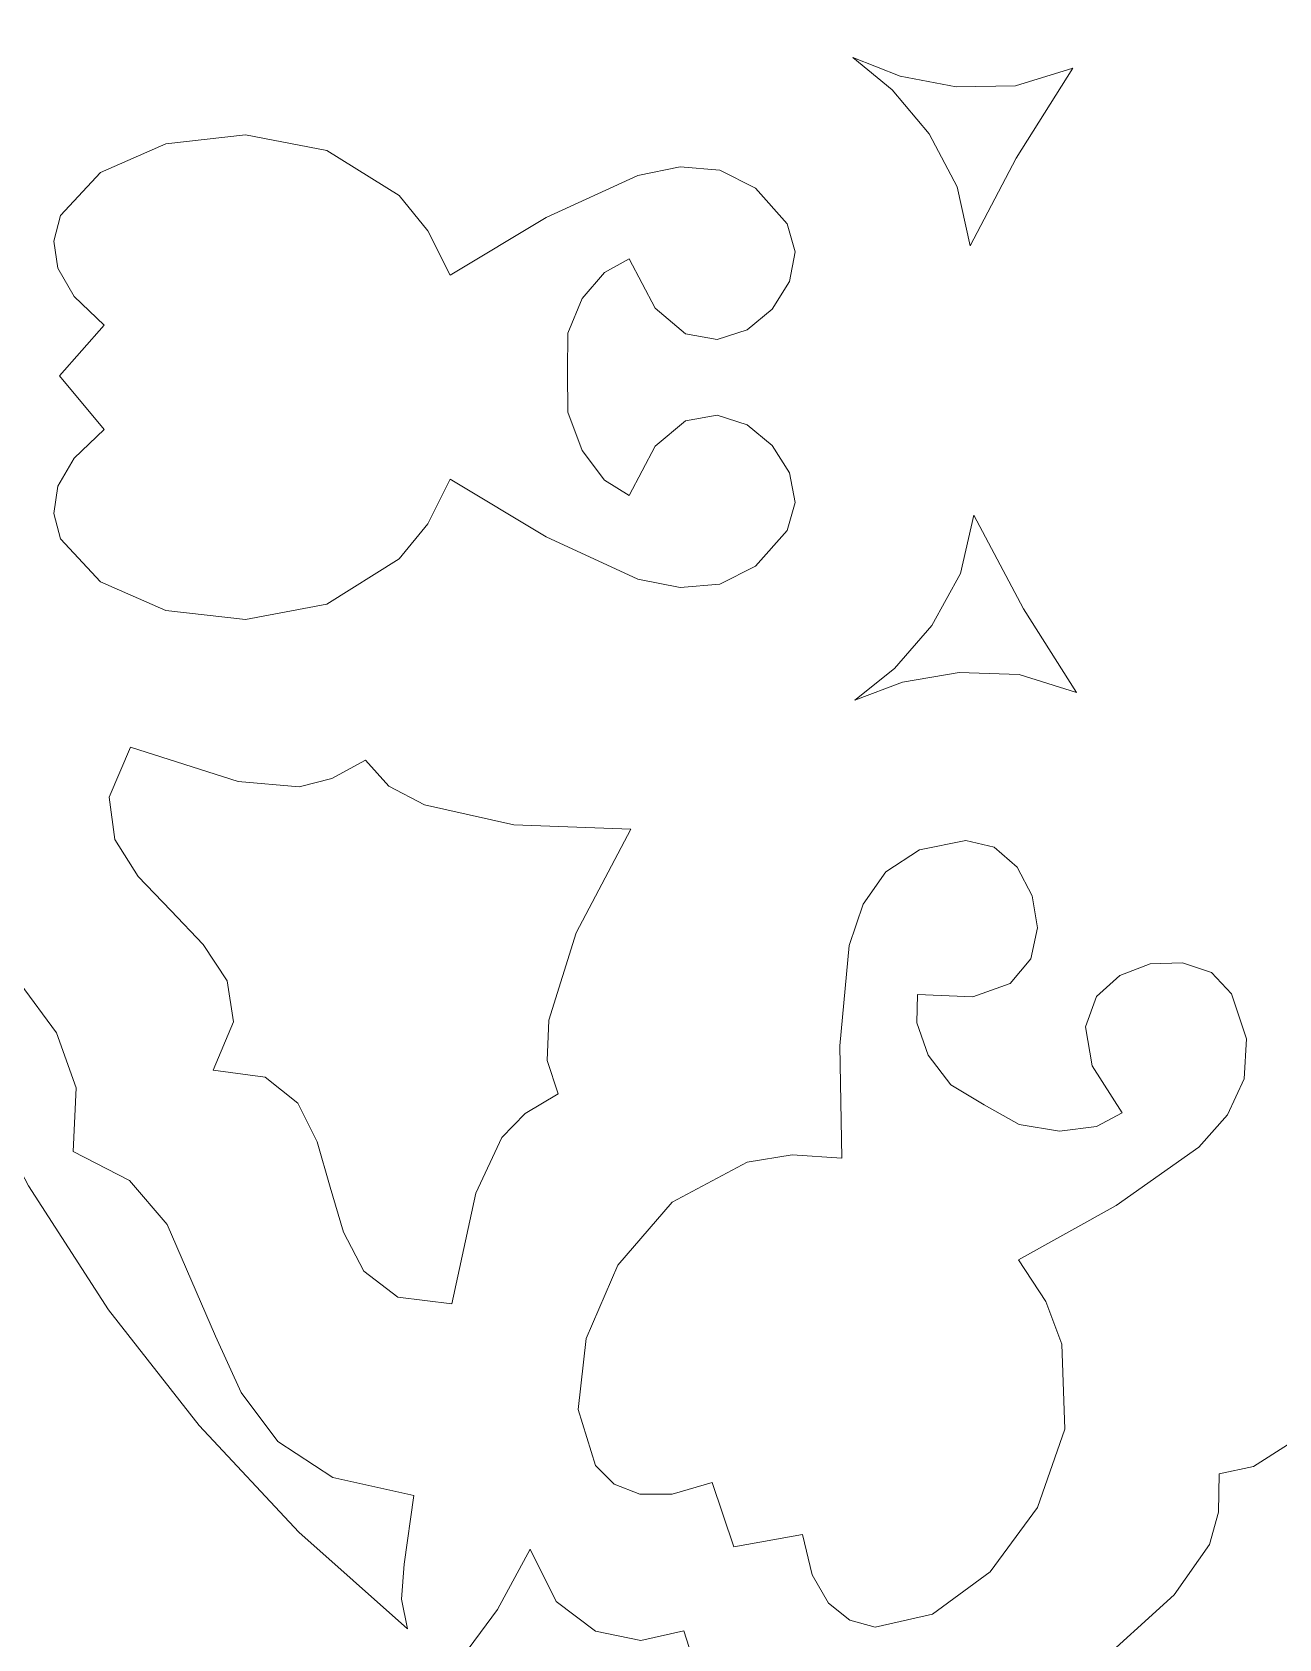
# Model space of a CAD drawing. Header units: millimetres. Extents: x -177 to 176, y -151 to 151.
# Drawn here: x 53.73 to 72.67, y -137.71 to -113.3 of the extents above; entities that cross this region are included whole.
import ezdxf

# ---------------------------------------------------------------- set-up
doc = ezdxf.new("R2010")
doc.units = ezdxf.units.MM
doc.header["$MEASUREMENT"] = 0
doc.layers.add('layer 1', color=7, linetype='Continuous')

msp = doc.modelspace()

# ---------------------------------------------------------------- linework, layer by layer
at = {"layer": 'layer 1', "color": 1, "lineweight": 9}
for points, knots in [([(43.0692, -118.5404), (43.0692, -118.5404), (43.2324, -115.3095), (43.2324, -115.3095), (43.2324, -115.3095), (43.2324, -115.3095), (43.7111, -112.172), (43.7111, -112.172), (43.7111, -112.172), (43.7111, -112.172), (44.4898, -109.1435), (44.4898, -109.1435), (44.4898, -109.1435), (44.4898, -109.1435), (45.5523, -106.2404), (45.5523, -106.2404), (45.5523, -106.2404), (45.5523, -106.2404), (46.883, -103.4783), (46.883, -103.4783), (46.883, -103.4783), (46.883, -103.4783), (48.4657, -100.8729), (48.4657, -100.8729), (48.4657, -100.8729), (48.4657, -100.8729), (50.2847, -98.4402), (50.2847, -98.4402), (50.2847, -98.4402), (50.2847, -98.4402), (52.3242, -96.1964), (52.3242, -96.1964), (52.3242, -96.1964), (52.3242, -96.1964), (54.5682, -94.157), (54.5682, -94.157), (54.5682, -94.157), (54.5682, -94.157), (57.0008, -92.3379), (57.0008, -92.3379), (57.0008, -92.3379), (57.0008, -92.3379), (59.6061, -90.7552), (59.6061, -90.7552), (59.6061, -90.7552), (59.6061, -90.7552), (62.3684, -89.4246), (62.3684, -89.4246), (62.3684, -89.4246), (62.3684, -89.4246), (65.2716, -88.3621), (65.2716, -88.3621), (65.2716, -88.3621), (65.2716, -88.3621), (68.2998, -87.5834), (68.2998, -87.5834), (68.2998, -87.5834), (68.2998, -87.5834), (71.4372, -87.1046), (71.4372, -87.1046), (71.4372, -87.1046), (71.4372, -87.1046), (74.6681, -86.9414), (74.6681, -86.9414), (74.6681, -86.9414), (74.6681, -86.9414), (77.8989, -87.1046), (77.8989, -87.1046), (77.8989, -87.1046), (77.8989, -87.1046), (81.0365, -87.5834), (81.0365, -87.5834), (81.0365, -87.5834), (81.0365, -87.5834), (84.0648, -88.3621), (84.0648, -88.3621), (84.0648, -88.3621), (84.0648, -88.3621), (86.9681, -89.4246), (86.9681, -89.4246), (86.9681, -89.4246), (86.9681, -89.4246), (89.7302, -90.7552), (89.7302, -90.7552), (89.7302, -90.7552), (89.7302, -90.7552), (92.3355, -92.3379), (92.3355, -92.3379), (92.3355, -92.3379), (92.3355, -92.3379), (94.7681, -94.157), (94.7681, -94.157), (94.7681, -94.157), (94.7681, -94.157), (97.0121, -96.1964), (97.0121, -96.1964), (97.0121, -96.1964), (97.0121, -96.1964), (99.0515, -98.4402), (99.0515, -98.4402), (99.0515, -98.4402), (99.0515, -98.4402), (100.8705, -100.8729), (100.8705, -100.8729), (100.8705, -100.8729), (100.8705, -100.8729), (102.4534, -103.4783), (102.4534, -103.4783), (102.4534, -103.4783), (102.4534, -103.4783), (103.7838, -106.2404), (103.7838, -106.2404), (103.7838, -106.2404), (103.7838, -106.2404), (104.8464, -109.1435), (104.8464, -109.1435), (104.8464, -109.1435), (104.8464, -109.1435), (105.6253, -112.172), (105.6253, -112.172), (105.6253, -112.172), (105.6253, -112.172), (106.1039, -115.3095), (106.1039, -115.3095), (106.1039, -115.3095), (106.1039, -115.3095), (106.2671, -118.5404), (106.2671, -118.5404), (106.2671, -118.5404), (106.2671, -118.5404), (106.1039, -121.7711), (106.1039, -121.7711), (106.1039, -121.7711), (106.1039, -121.7711), (105.6253, -124.9087), (105.6253, -124.9087), (105.6253, -124.9087), (105.6253, -124.9087), (104.8464, -127.937), (104.8464, -127.937), (104.8464, -127.937), (104.8464, -127.937), (103.7838, -130.8402), (103.7838, -130.8402), (103.7838, -130.8402), (103.7838, -130.8402), (102.4534, -133.6023), (102.4534, -133.6023), (102.4534, -133.6023), (102.4534, -133.6023), (100.8705, -136.2077), (100.8705, -136.2077), (100.8705, -136.2077), (100.8705, -136.2077), (99.0515, -138.6404), (99.0515, -138.6404), (99.0515, -138.6404), (99.0515, -138.6404), (97.0121, -140.8843), (97.0121, -140.8843), (97.0121, -140.8843), (97.0121, -140.8843), (94.7681, -142.9237), (94.7681, -142.9237), (94.7681, -142.9237), (94.7681, -142.9237), (92.3355, -144.7426), (92.3355, -144.7426), (92.3355, -144.7426), (92.3355, -144.7426), (89.7302, -146.3254), (89.7302, -146.3254), (89.7302, -146.3254), (89.7302, -146.3254), (86.9681, -147.6561), (86.9681, -147.6561), (86.9681, -147.6561), (86.9681, -147.6561), (84.0648, -148.7187), (84.0648, -148.7187), (84.0648, -148.7187), (84.0648, -148.7187), (81.0365, -149.4974), (81.0365, -149.4974), (81.0365, -149.4974), (81.0365, -149.4974), (77.8989, -149.9762), (77.8989, -149.9762), (77.8989, -149.9762), (77.8989, -149.9762), (74.6681, -150.1395), (74.6681, -150.1395), (74.6681, -150.1395), (74.6681, -150.1395), (71.4372, -149.9762), (71.4372, -149.9762), (71.4372, -149.9762), (71.4372, -149.9762), (68.2998, -149.4974), (68.2998, -149.4974), (68.2998, -149.4974), (68.2998, -149.4974), (65.2716, -148.7187), (65.2716, -148.7187), (65.2716, -148.7187), (65.2716, -148.7187), (62.3684, -147.6561), (62.3684, -147.6561), (62.3684, -147.6561), (62.3684, -147.6561), (59.6061, -146.3254), (59.6061, -146.3254), (59.6061, -146.3254), (59.6061, -146.3254), (57.0008, -144.7426), (57.0008, -144.7426), (57.0008, -144.7426), (57.0008, -144.7426), (54.5682, -142.9237), (54.5682, -142.9237), (54.5682, -142.9237), (54.5682, -142.9237), (52.3242, -140.8843), (52.3242, -140.8843), (52.3242, -140.8843), (52.3242, -140.8843), (50.2847, -138.6404), (50.2847, -138.6404), (50.2847, -138.6404), (50.2847, -138.6404), (48.4657, -136.2077), (48.4657, -136.2077), (48.4657, -136.2077), (48.4657, -136.2077), (46.883, -133.6023), (46.883, -133.6023), (46.883, -133.6023), (46.883, -133.6023), (45.5523, -130.8402), (45.5523, -130.8402), (45.5523, -130.8402), (45.5523, -130.8402), (44.4898, -127.937), (44.4898, -127.937), (44.4898, -127.937), (44.4898, -127.937), (43.7111, -124.9087), (43.7111, -124.9087), (43.7111, -124.9087), (43.7111, -124.9087), (43.2324, -121.7711), (43.2324, -121.7711), (43.2324, -121.7711), (43.2324, -121.7711), (43.0692, -118.5404), (43.0692, -118.5404), (43.0692, -118.5404), (43.0692, -118.5404), (43.0692, -118.5404), (43.0692, -118.5404)], [0, 0, 0, 0, 0.0151515, 0.0151515, 0.0151515, 0.0151515, 0.030303, 0.030303, 0.030303, 0.030303, 0.0454545, 0.0454545, 0.0454545, 0.0454545, 0.0606061, 0.0606061, 0.0606061, 0.0606061, 0.0757576, 0.0757576, 0.0757576, 0.0757576, 0.0909091, 0.0909091, 0.0909091, 0.0909091, 0.1060606, 0.1060606, 0.1060606, 0.1060606, 0.1212121, 0.1212121, 0.1212121, 0.1212121, 0.1363636, 0.1363636, 0.1363636, 0.1363636, 0.1515152, 0.1515152, 0.1515152, 0.1515152, 0.1666667, 0.1666667, 0.1666667, 0.1666667, 0.1818182, 0.1818182, 0.1818182, 0.1818182, 0.1969697, 0.1969697, 0.1969697, 0.1969697, 0.2121212, 0.2121212, 0.2121212, 0.2121212, 0.2272727, 0.2272727, 0.2272727, 0.2272727, 0.2424242, 0.2424242, 0.2424242, 0.2424242, 0.2575758, 0.2575758, 0.2575758, 0.2575758, 0.2727273, 0.2727273, 0.2727273, 0.2727273, 0.2878788, 0.2878788, 0.2878788, 0.2878788, 0.3030303, 0.3030303, 0.3030303, 0.3030303, 0.3181818, 0.3181818, 0.3181818, 0.3181818, 0.3333333, 0.3333333, 0.3333333, 0.3333333, 0.3484848, 0.3484848, 0.3484848, 0.3484848, 0.3636364, 0.3636364, 0.3636364, 0.3636364, 0.3787879, 0.3787879, 0.3787879, 0.3787879, 0.3939394, 0.3939394, 0.3939394, 0.3939394, 0.4090909, 0.4090909, 0.4090909, 0.4090909, 0.4242424, 0.4242424, 0.4242424, 0.4242424, 0.4393939, 0.4393939, 0.4393939, 0.4393939, 0.4545455, 0.4545455, 0.4545455, 0.4545455, 0.469697, 0.469697, 0.469697, 0.469697, 0.4848485, 0.4848485, 0.4848485, 0.4848485, 0.5, 0.5, 0.5, 0.5, 0.5151515, 0.5151515, 0.5151515, 0.5151515, 0.530303, 0.530303, 0.530303, 0.530303, 0.5454545, 0.5454545, 0.5454545, 0.5454545, 0.5606061, 0.5606061, 0.5606061, 0.5606061, 0.5757576, 0.5757576, 0.5757576, 0.5757576, 0.5909091, 0.5909091, 0.5909091, 0.5909091, 0.6060606, 0.6060606, 0.6060606, 0.6060606, 0.6212121, 0.6212121, 0.6212121, 0.6212121, 0.6363636, 0.6363636, 0.6363636, 0.6363636, 0.6515152, 0.6515152, 0.6515152, 0.6515152, 0.6666667, 0.6666667, 0.6666667, 0.6666667, 0.6818182, 0.6818182, 0.6818182, 0.6818182, 0.6969697, 0.6969697, 0.6969697, 0.6969697, 0.7121212, 0.7121212, 0.7121212, 0.7121212, 0.7272727, 0.7272727, 0.7272727, 0.7272727, 0.7424242, 0.7424242, 0.7424242, 0.7424242, 0.7575758, 0.7575758, 0.7575758, 0.7575758, 0.7727273, 0.7727273, 0.7727273, 0.7727273, 0.7878788, 0.7878788, 0.7878788, 0.7878788, 0.8030303, 0.8030303, 0.8030303, 0.8030303, 0.8181818, 0.8181818, 0.8181818, 0.8181818, 0.8333333, 0.8333333, 0.8333333, 0.8333333, 0.8484848, 0.8484848, 0.8484848, 0.8484848, 0.8636364, 0.8636364, 0.8636364, 0.8636364, 0.8787879, 0.8787879, 0.8787879, 0.8787879, 0.8939394, 0.8939394, 0.8939394, 0.8939394, 0.9090909, 0.9090909, 0.9090909, 0.9090909, 0.9242424, 0.9242424, 0.9242424, 0.9242424, 0.9393939, 0.9393939, 0.9393939, 0.9393939, 0.9545455, 0.9545455, 0.9545455, 0.9545455, 0.969697, 0.969697, 0.969697, 0.969697, 1, 1, 1, 1]), ([(50.5836, -114.8514), (50.5836, -114.8514), (50.9274, -114.5462), (50.9274, -114.5462), (50.9274, -114.5462), (50.9274, -114.5462), (51.4081, -114.3131), (51.4081, -114.3131), (51.4081, -114.3131), (51.4081, -114.3131), (52.3863, -113.9197), (52.3863, -113.9197), (52.3863, -113.9197), (52.3863, -113.9197), (52.005, -112.7196), (52.005, -112.7196), (52.005, -112.7196), (52.005, -112.7196), (52.0623, -111.7202), (52.0623, -111.7202), (52.0623, -111.7202), (52.0623, -111.7202), (52.4279, -110.8657), (52.4279, -110.8657), (52.4279, -110.8657), (52.4279, -110.8657), (52.9719, -110.1007), (52.9719, -110.1007), (52.9719, -110.1007), (52.9719, -110.1007), (54.0731, -108.617), (54.0731, -108.617), (54.0731, -108.617), (54.0731, -108.617), (54.3699, -107.7873), (54.3699, -107.7873), (54.3699, -107.7873), (54.3699, -107.7873), (54.3241, -106.8249), (54.3241, -106.8249), (54.3241, -106.8249), (54.3241, -106.8249), (55.1816, -106.3818), (55.1816, -106.3818), (55.1816, -106.3818), (55.1816, -106.3818), (55.7546, -105.7047), (55.7546, -105.7047), (55.7546, -105.7047), (55.7546, -105.7047), (56.4979, -103.9934), (56.4979, -103.9934), (56.4979, -103.9934), (56.4979, -103.9934), (56.8933, -103.1316), (56.8933, -103.1316), (56.8933, -103.1316), (56.8933, -103.1316), (57.4547, -102.3804), (57.4547, -102.3804), (57.4547, -102.3804), (57.4547, -102.3804), (58.2945, -101.826), (58.2945, -101.826), (58.2945, -101.826), (58.2945, -101.826), (59.5255, -101.5541), (59.5255, -101.5541), (59.5255, -101.5541), (59.5255, -101.5541), (59.4151, -100.5005), (59.4151, -100.5005), (59.4151, -100.5005), (59.4151, -100.5005), (59.4026, -99.9609), (59.4026, -99.9609), (59.4026, -99.9609), (59.4026, -99.9609), (59.5068, -99.5073), (59.5068, -99.5073), (59.5068, -99.5073), (59.5068, -99.5073), (57.8288, -100.9836), (57.8288, -100.9836), (57.8288, -100.9836), (57.8288, -100.9836), (56.2865, -102.6108), (56.2865, -102.6108), (56.2865, -102.6108), (56.2865, -102.6108), (54.8923, -104.3766), (54.8923, -104.3766), (54.8923, -104.3766), (54.8923, -104.3766), (53.6587, -106.2688), (53.6587, -106.2688), (53.6587, -106.2688), (53.6587, -106.2688), (52.5985, -108.2745), (52.5985, -108.2745), (52.5985, -108.2745), (52.5985, -108.2745), (51.724, -110.382), (51.724, -110.382), (51.724, -110.382), (51.724, -110.382), (51.0483, -112.5783), (51.0483, -112.5783), (51.0483, -112.5783), (51.0483, -112.5783), (50.5836, -114.8514), (50.5836, -114.8514), (50.5836, -114.8514), (50.5836, -114.8514), (50.5836, -114.8514), (50.5836, -114.8514)], [0, 0, 0, 0, 0.0333333, 0.0333333, 0.0333333, 0.0333333, 0.0666667, 0.0666667, 0.0666667, 0.0666667, 0.1, 0.1, 0.1, 0.1, 0.1333333, 0.1333333, 0.1333333, 0.1333333, 0.1666667, 0.1666667, 0.1666667, 0.1666667, 0.2, 0.2, 0.2, 0.2, 0.2333333, 0.2333333, 0.2333333, 0.2333333, 0.2666667, 0.2666667, 0.2666667, 0.2666667, 0.3, 0.3, 0.3, 0.3, 0.3333333, 0.3333333, 0.3333333, 0.3333333, 0.3666667, 0.3666667, 0.3666667, 0.3666667, 0.4, 0.4, 0.4, 0.4, 0.4333333, 0.4333333, 0.4333333, 0.4333333, 0.4666667, 0.4666667, 0.4666667, 0.4666667, 0.5, 0.5, 0.5, 0.5, 0.5333333, 0.5333333, 0.5333333, 0.5333333, 0.5666667, 0.5666667, 0.5666667, 0.5666667, 0.6, 0.6, 0.6, 0.6, 0.6333333, 0.6333333, 0.6333333, 0.6333333, 0.6666667, 0.6666667, 0.6666667, 0.6666667, 0.7, 0.7, 0.7, 0.7, 0.7333333, 0.7333333, 0.7333333, 0.7333333, 0.7666667, 0.7666667, 0.7666667, 0.7666667, 0.8, 0.8, 0.8, 0.8, 0.8333333, 0.8333333, 0.8333333, 0.8333333, 0.8666667, 0.8666667, 0.8666667, 0.8666667, 0.9, 0.9, 0.9, 0.9, 0.9333333, 0.9333333, 0.9333333, 0.9333333, 1, 1, 1, 1]), ([(68.6815, -115.2131), (68.6815, -115.2131), (69.5396, -113.8453), (69.5396, -113.8453), (69.5396, -113.8453), (69.5396, -113.8453), (68.6712, -114.1142), (68.6712, -114.1142), (68.6712, -114.1142), (68.6712, -114.1142), (67.7681, -114.1314), (67.7681, -114.1314), (67.7681, -114.1314), (67.7681, -114.1314), (66.9155, -113.9659), (66.9155, -113.9659), (66.9155, -113.9659), (66.9155, -113.9659), (66.1985, -113.6861), (66.1985, -113.6861), (66.1985, -113.6861), (66.1985, -113.6861), (66.7954, -114.174), (66.7954, -114.174), (66.7954, -114.174), (66.7954, -114.174), (67.3564, -114.8447), (67.3564, -114.8447), (67.3564, -114.8447), (67.3564, -114.8447), (67.7843, -115.6504), (67.7843, -115.6504), (67.7843, -115.6504), (67.7843, -115.6504), (67.9816, -116.5436), (67.9816, -116.5436), (67.9816, -116.5436), (67.9816, -116.5436), (68.6815, -115.2131), (68.6815, -115.2131), (68.6815, -115.2131), (68.6815, -115.2131), (68.6815, -115.2131), (68.6815, -115.2131)], [0, 0, 0, 0, 0.0833333, 0.0833333, 0.0833333, 0.0833333, 0.1666667, 0.1666667, 0.1666667, 0.1666667, 0.25, 0.25, 0.25, 0.25, 0.3333333, 0.3333333, 0.3333333, 0.3333333, 0.4166667, 0.4166667, 0.4166667, 0.4166667, 0.5, 0.5, 0.5, 0.5, 0.5833333, 0.5833333, 0.5833333, 0.5833333, 0.6666667, 0.6666667, 0.6666667, 0.6666667, 0.75, 0.75, 0.75, 0.75, 0.8333333, 0.8333333, 0.8333333, 0.8333333, 1, 1, 1, 1]), ([(61.8592, -118.4576), (61.8592, -118.4576), (61.8687, -117.8699), (61.8687, -117.8699), (61.8687, -117.8699), (61.8687, -117.8699), (62.0864, -117.3461), (62.0864, -117.3461), (62.0864, -117.3461), (62.0864, -117.3461), (62.4261, -116.9493), (62.4261, -116.9493), (62.4261, -116.9493), (62.4261, -116.9493), (62.8011, -116.7438), (62.8011, -116.7438), (62.8011, -116.7438), (62.8011, -116.7438), (63.1921, -117.4933), (63.1921, -117.4933), (63.1921, -117.4933), (63.1921, -117.4933), (63.6527, -117.8789), (63.6527, -117.8789), (63.6527, -117.8789), (63.6527, -117.8789), (64.1347, -117.9656), (64.1347, -117.9656), (64.1347, -117.9656), (64.1347, -117.9656), (64.5907, -117.819), (64.5907, -117.819), (64.5907, -117.819), (64.5907, -117.819), (64.9725, -117.5046), (64.9725, -117.5046), (64.9725, -117.5046), (64.9725, -117.5046), (65.2328, -117.0881), (65.2328, -117.0881), (65.2328, -117.0881), (65.2328, -117.0881), (65.3237, -116.6342), (65.3237, -116.6342), (65.3237, -116.6342), (65.3237, -116.6342), (65.1974, -116.209), (65.1974, -116.209), (65.1974, -116.209), (65.1974, -116.209), (64.7203, -115.6709), (64.7203, -115.6709), (64.7203, -115.6709), (64.7203, -115.6709), (64.1765, -115.3964), (64.1765, -115.3964), (64.1765, -115.3964), (64.1765, -115.3964), (63.5761, -115.3445), (63.5761, -115.3445), (63.5761, -115.3445), (63.5761, -115.3445), (62.9294, -115.474), (62.9294, -115.474), (62.9294, -115.474), (62.9294, -115.474), (61.5362, -116.1149), (61.5362, -116.1149), (61.5362, -116.1149), (61.5362, -116.1149), (60.0775, -116.9915), (60.0775, -116.9915), (60.0775, -116.9915), (60.0775, -116.9915), (59.7413, -116.315), (59.7413, -116.315), (59.7413, -116.315), (59.7413, -116.315), (59.3027, -115.7794), (59.3027, -115.7794), (59.3027, -115.7794), (59.3027, -115.7794), (58.2064, -115.0942), (58.2064, -115.0942), (58.2064, -115.0942), (58.2064, -115.0942), (56.9663, -114.8588), (56.9663, -114.8588), (56.9663, -114.8588), (56.9663, -114.8588), (55.76, -114.9966), (55.76, -114.9966), (55.76, -114.9966), (55.76, -114.9966), (54.765, -115.4314), (54.765, -115.4314), (54.765, -115.4314), (54.765, -115.4314), (54.1584, -116.086), (54.1584, -116.086), (54.1584, -116.086), (54.1584, -116.086), (54.0565, -116.4716), (54.0565, -116.4716), (54.0565, -116.4716), (54.0565, -116.4716), (54.1184, -116.8838), (54.1184, -116.8838), (54.1184, -116.8838), (54.1184, -116.8838), (54.3662, -117.3124), (54.3662, -117.3124), (54.3662, -117.3124), (54.3662, -117.3124), (54.8222, -117.7481), (54.8222, -117.7481), (54.8222, -117.7481), (54.8222, -117.7481), (54.1394, -118.5211), (54.1394, -118.5211), (54.1394, -118.5211), (54.1394, -118.5211), (54.8222, -119.3323), (54.8222, -119.3323), (54.8222, -119.3323), (54.8222, -119.3323), (54.3662, -119.7679), (54.3662, -119.7679), (54.3662, -119.7679), (54.3662, -119.7679), (54.1183, -120.1966), (54.1183, -120.1966), (54.1183, -120.1966), (54.1183, -120.1966), (54.0565, -120.6086), (54.0565, -120.6086), (54.0565, -120.6086), (54.0565, -120.6086), (54.1584, -120.9943), (54.1584, -120.9943), (54.1584, -120.9943), (54.1584, -120.9943), (54.7647, -121.6489), (54.7647, -121.6489), (54.7647, -121.6489), (54.7647, -121.6489), (55.76, -122.0835), (55.76, -122.0835), (55.76, -122.0835), (55.76, -122.0835), (56.9663, -122.2214), (56.9663, -122.2214), (56.9663, -122.2214), (56.9663, -122.2214), (58.2064, -121.9861), (58.2064, -121.9861), (58.2064, -121.9861), (58.2064, -121.9861), (59.3027, -121.3008), (59.3027, -121.3008), (59.3027, -121.3008), (59.3027, -121.3008), (59.7413, -120.7653), (59.7413, -120.7653), (59.7413, -120.7653), (59.7413, -120.7653), (60.0775, -120.0887), (60.0775, -120.0887), (60.0775, -120.0887), (60.0775, -120.0887), (61.5362, -120.9653), (61.5362, -120.9653), (61.5362, -120.9653), (61.5362, -120.9653), (62.9294, -121.6061), (62.9294, -121.6061), (62.9294, -121.6061), (62.9294, -121.6061), (63.5761, -121.7359), (63.5761, -121.7359), (63.5761, -121.7359), (63.5761, -121.7359), (64.1765, -121.6837), (64.1765, -121.6837), (64.1765, -121.6837), (64.1765, -121.6837), (64.7203, -121.4093), (64.7203, -121.4093), (64.7203, -121.4093), (64.7203, -121.4093), (65.1974, -120.8712), (65.1974, -120.8712), (65.1974, -120.8712), (65.1974, -120.8712), (65.3237, -120.446), (65.3237, -120.446), (65.3237, -120.446), (65.3237, -120.446), (65.2328, -119.9922), (65.2328, -119.9922), (65.2328, -119.9922), (65.2328, -119.9922), (64.9725, -119.5755), (64.9725, -119.5755), (64.9725, -119.5755), (64.9725, -119.5755), (64.5907, -119.2613), (64.5907, -119.2613), (64.5907, -119.2613), (64.5907, -119.2613), (64.1347, -119.1147), (64.1347, -119.1147), (64.1347, -119.1147), (64.1347, -119.1147), (63.6527, -119.2014), (63.6527, -119.2014), (63.6527, -119.2014), (63.6527, -119.2014), (63.1921, -119.5869), (63.1921, -119.5869), (63.1921, -119.5869), (63.1921, -119.5869), (62.8011, -120.3365), (62.8011, -120.3365), (62.8011, -120.3365), (62.8011, -120.3365), (62.4261, -120.105), (62.4261, -120.105), (62.4261, -120.105), (62.4261, -120.105), (62.0864, -119.6518), (62.0864, -119.6518), (62.0864, -119.6518), (62.0864, -119.6518), (61.8687, -119.0712), (61.8687, -119.0712), (61.8687, -119.0712), (61.8687, -119.0712), (61.8592, -118.4576), (61.8592, -118.4576), (61.8592, -118.4576), (61.8592, -118.4576), (61.8592, -118.4576), (61.8592, -118.4576)], [0, 0, 0, 0, 0.016129, 0.016129, 0.016129, 0.016129, 0.0322581, 0.0322581, 0.0322581, 0.0322581, 0.0483871, 0.0483871, 0.0483871, 0.0483871, 0.0645161, 0.0645161, 0.0645161, 0.0645161, 0.0806452, 0.0806452, 0.0806452, 0.0806452, 0.0967742, 0.0967742, 0.0967742, 0.0967742, 0.1129032, 0.1129032, 0.1129032, 0.1129032, 0.1290323, 0.1290323, 0.1290323, 0.1290323, 0.1451613, 0.1451613, 0.1451613, 0.1451613, 0.1612903, 0.1612903, 0.1612903, 0.1612903, 0.1774194, 0.1774194, 0.1774194, 0.1774194, 0.1935484, 0.1935484, 0.1935484, 0.1935484, 0.2096774, 0.2096774, 0.2096774, 0.2096774, 0.2258065, 0.2258065, 0.2258065, 0.2258065, 0.2419355, 0.2419355, 0.2419355, 0.2419355, 0.2580645, 0.2580645, 0.2580645, 0.2580645, 0.2741935, 0.2741935, 0.2741935, 0.2741935, 0.2903226, 0.2903226, 0.2903226, 0.2903226, 0.3064516, 0.3064516, 0.3064516, 0.3064516, 0.3225806, 0.3225806, 0.3225806, 0.3225806, 0.3387097, 0.3387097, 0.3387097, 0.3387097, 0.3548387, 0.3548387, 0.3548387, 0.3548387, 0.3709677, 0.3709677, 0.3709677, 0.3709677, 0.3870968, 0.3870968, 0.3870968, 0.3870968, 0.4032258, 0.4032258, 0.4032258, 0.4032258, 0.4193548, 0.4193548, 0.4193548, 0.4193548, 0.4354839, 0.4354839, 0.4354839, 0.4354839, 0.4516129, 0.4516129, 0.4516129, 0.4516129, 0.4677419, 0.4677419, 0.4677419, 0.4677419, 0.483871, 0.483871, 0.483871, 0.483871, 0.5, 0.5, 0.5, 0.5, 0.516129, 0.516129, 0.516129, 0.516129, 0.5322581, 0.5322581, 0.5322581, 0.5322581, 0.5483871, 0.5483871, 0.5483871, 0.5483871, 0.5645161, 0.5645161, 0.5645161, 0.5645161, 0.5806452, 0.5806452, 0.5806452, 0.5806452, 0.5967742, 0.5967742, 0.5967742, 0.5967742, 0.6129032, 0.6129032, 0.6129032, 0.6129032, 0.6290323, 0.6290323, 0.6290323, 0.6290323, 0.6451613, 0.6451613, 0.6451613, 0.6451613, 0.6612903, 0.6612903, 0.6612903, 0.6612903, 0.6774194, 0.6774194, 0.6774194, 0.6774194, 0.6935484, 0.6935484, 0.6935484, 0.6935484, 0.7096774, 0.7096774, 0.7096774, 0.7096774, 0.7258065, 0.7258065, 0.7258065, 0.7258065, 0.7419355, 0.7419355, 0.7419355, 0.7419355, 0.7580645, 0.7580645, 0.7580645, 0.7580645, 0.7741935, 0.7741935, 0.7741935, 0.7741935, 0.7903226, 0.7903226, 0.7903226, 0.7903226, 0.8064516, 0.8064516, 0.8064516, 0.8064516, 0.8225806, 0.8225806, 0.8225806, 0.8225806, 0.8387097, 0.8387097, 0.8387097, 0.8387097, 0.8548387, 0.8548387, 0.8548387, 0.8548387, 0.8709677, 0.8709677, 0.8709677, 0.8709677, 0.8870968, 0.8870968, 0.8870968, 0.8870968, 0.9032258, 0.9032258, 0.9032258, 0.9032258, 0.9193548, 0.9193548, 0.9193548, 0.9193548, 0.9354839, 0.9354839, 0.9354839, 0.9354839, 0.9516129, 0.9516129, 0.9516129, 0.9516129, 0.9677419, 0.9677419, 0.9677419, 0.9677419, 1, 1, 1, 1]), ([(68.7934, -122.0607), (68.7934, -122.0607), (68.0376, -120.6337), (68.0376, -120.6337), (68.0376, -120.6337), (68.0376, -120.6337), (67.8364, -121.52), (67.8364, -121.52), (67.8364, -121.52), (67.8364, -121.52), (67.3999, -122.3109), (67.3999, -122.3109), (67.3999, -122.3109), (67.3999, -122.3109), (66.8301, -122.9666), (66.8301, -122.9666), (66.8301, -122.9666), (66.8301, -122.9666), (66.2293, -123.4474), (66.2293, -123.4474), (66.2293, -123.4474), (66.2293, -123.4474), (66.95, -123.1745), (66.95, -123.1745), (66.95, -123.1745), (66.95, -123.1745), (67.8114, -123.024), (67.8114, -123.024), (67.8114, -123.024), (67.8114, -123.024), (68.7233, -123.0563), (68.7233, -123.0563), (68.7233, -123.0563), (68.7233, -123.0563), (69.5956, -123.3319), (69.5956, -123.3319), (69.5956, -123.3319), (69.5956, -123.3319), (68.7934, -122.0607), (68.7934, -122.0607), (68.7934, -122.0607), (68.7934, -122.0607), (68.7934, -122.0607), (68.7934, -122.0607)], [0, 0, 0, 0, 0.0833333, 0.0833333, 0.0833333, 0.0833333, 0.1666667, 0.1666667, 0.1666667, 0.1666667, 0.25, 0.25, 0.25, 0.25, 0.3333333, 0.3333333, 0.3333333, 0.3333333, 0.4166667, 0.4166667, 0.4166667, 0.4166667, 0.5, 0.5, 0.5, 0.5, 0.5833333, 0.5833333, 0.5833333, 0.5833333, 0.6666667, 0.6666667, 0.6666667, 0.6666667, 0.75, 0.75, 0.75, 0.75, 0.8333333, 0.8333333, 0.8333333, 0.8333333, 1, 1, 1, 1]), ([(50.6234, -122.3239), (50.6234, -122.3239), (51.0877, -124.5699), (51.0877, -124.5699), (51.0877, -124.5699), (51.0877, -124.5699), (51.7586, -126.7441), (51.7586, -126.7441), (51.7586, -126.7441), (51.7586, -126.7441), (52.624, -128.8335), (52.624, -128.8335), (52.624, -128.8335), (52.624, -128.8335), (53.6714, -130.8252), (53.6714, -130.8252), (53.6714, -130.8252), (53.6714, -130.8252), (54.8883, -132.7058), (54.8883, -132.7058), (54.8883, -132.7058), (54.8883, -132.7058), (56.2623, -134.4629), (56.2623, -134.4629), (56.2623, -134.4629), (56.2623, -134.4629), (57.7806, -136.0828), (57.7806, -136.0828), (57.7806, -136.0828), (57.7806, -136.0828), (59.4309, -137.553), (59.4309, -137.553), (59.4309, -137.553), (59.4309, -137.553), (59.3388, -137.1027), (59.3388, -137.1027), (59.3388, -137.1027), (59.3388, -137.1027), (59.3773, -136.5698), (59.3773, -136.5698), (59.3773, -136.5698), (59.3773, -136.5698), (59.5255, -135.5261), (59.5255, -135.5261), (59.5255, -135.5261), (59.5255, -135.5261), (58.2956, -135.2563), (58.2956, -135.2563), (58.2956, -135.2563), (58.2956, -135.2563), (57.4587, -134.7071), (57.4587, -134.7071), (57.4587, -134.7071), (57.4587, -134.7071), (56.9013, -133.963), (56.9013, -133.963), (56.9013, -133.963), (56.9013, -133.963), (56.5109, -133.1093), (56.5109, -133.1093), (56.5109, -133.1093), (56.5109, -133.1093), (55.7768, -131.414), (55.7768, -131.414), (55.7768, -131.414), (55.7768, -131.414), (55.2065, -130.7421), (55.2065, -130.7421), (55.2065, -130.7421), (55.2065, -130.7421), (54.3503, -130.3005), (54.3503, -130.3005), (54.3503, -130.3005), (54.3503, -130.3005), (54.3951, -129.3363), (54.3951, -129.3363), (54.3951, -129.3363), (54.3951, -129.3363), (54.0951, -128.5016), (54.0951, -128.5016), (54.0951, -128.5016), (54.0951, -128.5016), (52.9849, -127.0023), (52.9849, -127.0023), (52.9849, -127.0023), (52.9849, -127.0023), (52.4363, -126.229), (52.4363, -126.229), (52.4363, -126.229), (52.4363, -126.229), (52.0664, -125.3673), (52.0664, -125.3673), (52.0664, -125.3673), (52.0664, -125.3673), (52.0061, -124.3627), (52.0061, -124.3627), (52.0061, -124.3627), (52.0061, -124.3627), (52.3863, -123.1608), (52.3863, -123.1608), (52.3863, -123.1608), (52.3863, -123.1608), (51.4186, -122.7294), (51.4186, -122.7294), (51.4186, -122.7294), (51.4186, -122.7294), (50.9452, -122.4706), (50.9452, -122.4706), (50.9452, -122.4706), (50.9452, -122.4706), (50.6044, -122.1536), (50.6044, -122.1536), (50.6044, -122.1536), (50.6044, -122.1536), (50.6234, -122.3239), (50.6234, -122.3239), (50.6234, -122.3239), (50.6234, -122.3239), (50.6234, -122.3239), (50.6234, -122.3239)], [0, 0, 0, 0, 0.0322581, 0.0322581, 0.0322581, 0.0322581, 0.0645161, 0.0645161, 0.0645161, 0.0645161, 0.0967742, 0.0967742, 0.0967742, 0.0967742, 0.1290323, 0.1290323, 0.1290323, 0.1290323, 0.1612903, 0.1612903, 0.1612903, 0.1612903, 0.1935484, 0.1935484, 0.1935484, 0.1935484, 0.2258065, 0.2258065, 0.2258065, 0.2258065, 0.2580645, 0.2580645, 0.2580645, 0.2580645, 0.2903226, 0.2903226, 0.2903226, 0.2903226, 0.3225806, 0.3225806, 0.3225806, 0.3225806, 0.3548387, 0.3548387, 0.3548387, 0.3548387, 0.3870968, 0.3870968, 0.3870968, 0.3870968, 0.4193548, 0.4193548, 0.4193548, 0.4193548, 0.4516129, 0.4516129, 0.4516129, 0.4516129, 0.483871, 0.483871, 0.483871, 0.483871, 0.516129, 0.516129, 0.516129, 0.516129, 0.5483871, 0.5483871, 0.5483871, 0.5483871, 0.5806452, 0.5806452, 0.5806452, 0.5806452, 0.6129032, 0.6129032, 0.6129032, 0.6129032, 0.6451613, 0.6451613, 0.6451613, 0.6451613, 0.6774194, 0.6774194, 0.6774194, 0.6774194, 0.7096774, 0.7096774, 0.7096774, 0.7096774, 0.7419355, 0.7419355, 0.7419355, 0.7419355, 0.7741935, 0.7741935, 0.7741935, 0.7741935, 0.8064516, 0.8064516, 0.8064516, 0.8064516, 0.8387097, 0.8387097, 0.8387097, 0.8387097, 0.8709677, 0.8709677, 0.8709677, 0.8709677, 0.9032258, 0.9032258, 0.9032258, 0.9032258, 0.9354839, 0.9354839, 0.9354839, 0.9354839, 1, 1, 1, 1]), ([(56.4773, -129.0695), (56.4773, -129.0695), (56.7846, -128.3324), (56.7846, -128.3324), (56.7846, -128.3324), (56.7846, -128.3324), (56.6893, -127.7079), (56.6893, -127.7079), (56.6893, -127.7079), (56.6893, -127.7079), (56.3266, -127.1575), (56.3266, -127.1575), (56.3266, -127.1575), (56.3266, -127.1575), (55.8312, -126.6424), (55.8312, -126.6424), (55.8312, -126.6424), (55.8312, -126.6424), (55.3382, -126.1238), (55.3382, -126.1238), (55.3382, -126.1238), (55.3382, -126.1238), (54.9821, -125.5631), (54.9821, -125.5631), (54.9821, -125.5631), (54.9821, -125.5631), (54.8981, -124.921), (54.8981, -124.921), (54.8981, -124.921), (54.8981, -124.921), (55.2211, -124.1593), (55.2211, -124.1593), (55.2211, -124.1593), (55.2211, -124.1593), (56.8583, -124.6831), (56.8583, -124.6831), (56.8583, -124.6831), (56.8583, -124.6831), (57.7856, -124.7641), (57.7856, -124.7641), (57.7856, -124.7641), (57.7856, -124.7641), (58.2786, -124.6385), (58.2786, -124.6385), (58.2786, -124.6385), (58.2786, -124.6385), (58.7916, -124.3559), (58.7916, -124.3559), (58.7916, -124.3559), (58.7916, -124.3559), (59.1469, -124.7514), (59.1469, -124.7514), (59.1469, -124.7514), (59.1469, -124.7514), (59.6891, -125.0346), (59.6891, -125.0346), (59.6891, -125.0346), (59.6891, -125.0346), (61.046, -125.3377), (61.046, -125.3377), (61.046, -125.3377), (61.046, -125.3377), (62.8251, -125.4045), (62.8251, -125.4045), (62.8251, -125.4045), (62.8251, -125.4045), (61.9941, -126.9798), (61.9941, -126.9798), (61.9941, -126.9798), (61.9941, -126.9798), (61.5788, -128.3072), (61.5788, -128.3072), (61.5788, -128.3072), (61.5788, -128.3072), (61.5531, -128.9188), (61.5531, -128.9188), (61.5531, -128.9188), (61.5531, -128.9188), (61.7178, -129.4243), (61.7178, -129.4243), (61.7178, -129.4243), (61.7178, -129.4243), (61.2166, -129.7274), (61.2166, -129.7274), (61.2166, -129.7274), (61.2166, -129.7274), (60.8614, -130.0915), (60.8614, -130.0915), (60.8614, -130.0915), (60.8614, -130.0915), (60.4678, -130.935), (60.4678, -130.935), (60.4678, -130.935), (60.4678, -130.935), (60.1028, -132.6148), (60.1028, -132.6148), (60.1028, -132.6148), (60.1028, -132.6148), (59.2815, -132.5135), (59.2815, -132.5135), (59.2815, -132.5135), (59.2815, -132.5135), (58.7675, -132.1194), (58.7675, -132.1194), (58.7675, -132.1194), (58.7675, -132.1194), (58.4596, -131.5303), (58.4596, -131.5303), (58.4596, -131.5303), (58.4596, -131.5303), (58.2568, -130.8437), (58.2568, -130.8437), (58.2568, -130.8437), (58.2568, -130.8437), (58.0581, -130.1567), (58.0581, -130.1567), (58.0581, -130.1567), (58.0581, -130.1567), (57.7628, -129.5671), (57.7628, -129.5671), (57.7628, -129.5671), (57.7628, -129.5671), (57.2694, -129.1721), (57.2694, -129.1721), (57.2694, -129.1721), (57.2694, -129.1721), (56.4773, -129.0695), (56.4773, -129.0695), (56.4773, -129.0695), (56.4773, -129.0695), (56.4773, -129.0695), (56.4773, -129.0695)], [0, 0, 0, 0, 0.0294118, 0.0294118, 0.0294118, 0.0294118, 0.0588235, 0.0588235, 0.0588235, 0.0588235, 0.0882353, 0.0882353, 0.0882353, 0.0882353, 0.1176471, 0.1176471, 0.1176471, 0.1176471, 0.1470588, 0.1470588, 0.1470588, 0.1470588, 0.1764706, 0.1764706, 0.1764706, 0.1764706, 0.2058824, 0.2058824, 0.2058824, 0.2058824, 0.2352941, 0.2352941, 0.2352941, 0.2352941, 0.2647059, 0.2647059, 0.2647059, 0.2647059, 0.2941176, 0.2941176, 0.2941176, 0.2941176, 0.3235294, 0.3235294, 0.3235294, 0.3235294, 0.3529412, 0.3529412, 0.3529412, 0.3529412, 0.3823529, 0.3823529, 0.3823529, 0.3823529, 0.4117647, 0.4117647, 0.4117647, 0.4117647, 0.4411765, 0.4411765, 0.4411765, 0.4411765, 0.4705882, 0.4705882, 0.4705882, 0.4705882, 0.5, 0.5, 0.5, 0.5, 0.5294118, 0.5294118, 0.5294118, 0.5294118, 0.5588235, 0.5588235, 0.5588235, 0.5588235, 0.5882353, 0.5882353, 0.5882353, 0.5882353, 0.6176471, 0.6176471, 0.6176471, 0.6176471, 0.6470588, 0.6470588, 0.6470588, 0.6470588, 0.6764706, 0.6764706, 0.6764706, 0.6764706, 0.7058824, 0.7058824, 0.7058824, 0.7058824, 0.7352941, 0.7352941, 0.7352941, 0.7352941, 0.7647059, 0.7647059, 0.7647059, 0.7647059, 0.7941176, 0.7941176, 0.7941176, 0.7941176, 0.8235294, 0.8235294, 0.8235294, 0.8235294, 0.8529412, 0.8529412, 0.8529412, 0.8529412, 0.8823529, 0.8823529, 0.8823529, 0.8823529, 0.9117647, 0.9117647, 0.9117647, 0.9117647, 0.9411765, 0.9411765, 0.9411765, 0.9411765, 1, 1, 1, 1]), ([(68.192, -129.5913), (68.192, -129.5913), (67.6877, -129.2894), (67.6877, -129.2894), (67.6877, -129.2894), (67.6877, -129.2894), (67.3429, -128.8388), (67.3429, -128.8388), (67.3429, -128.8388), (67.3429, -128.8388), (67.1691, -128.3464), (67.1691, -128.3464), (67.1691, -128.3464), (67.1691, -128.3464), (67.1788, -127.9188), (67.1788, -127.9188), (67.1788, -127.9188), (67.1788, -127.9188), (68.0234, -127.9547), (68.0234, -127.9547), (68.0234, -127.9547), (68.0234, -127.9547), (68.5875, -127.7487), (68.5875, -127.7487), (68.5875, -127.7487), (68.5875, -127.7487), (68.9035, -127.3745), (68.9035, -127.3745), (68.9035, -127.3745), (68.9035, -127.3745), (69.0046, -126.9065), (69.0046, -126.9065), (69.0046, -126.9065), (69.0046, -126.9065), (68.9234, -126.4185), (68.9234, -126.4185), (68.9234, -126.4185), (68.9234, -126.4185), (68.6926, -125.9848), (68.6926, -125.9848), (68.6926, -125.9848), (68.6926, -125.9848), (68.3451, -125.6792), (68.3451, -125.6792), (68.3451, -125.6792), (68.3451, -125.6792), (67.9138, -125.576), (67.9138, -125.576), (67.9138, -125.576), (67.9138, -125.576), (67.2092, -125.7202), (67.2092, -125.7202), (67.2092, -125.7202), (67.2092, -125.7202), (66.6995, -126.0538), (66.6995, -126.0538), (66.6995, -126.0538), (66.6995, -126.0538), (66.3544, -126.5477), (66.3544, -126.5477), (66.3544, -126.5477), (66.3544, -126.5477), (66.1433, -127.1728), (66.1433, -127.1728), (66.1433, -127.1728), (66.1433, -127.1728), (66.0016, -128.6997), (66.0016, -128.6997), (66.0016, -128.6997), (66.0016, -128.6997), (66.0314, -130.4013), (66.0314, -130.4013), (66.0314, -130.4013), (66.0314, -130.4013), (65.2773, -130.3541), (65.2773, -130.3541), (65.2773, -130.3541), (65.2773, -130.3541), (64.5942, -130.4662), (64.5942, -130.4662), (64.5942, -130.4662), (64.5942, -130.4662), (63.4526, -131.0729), (63.4526, -131.0729), (63.4526, -131.0729), (63.4526, -131.0729), (62.6288, -132.0291), (62.6288, -132.0291), (62.6288, -132.0291), (62.6288, -132.0291), (62.1451, -133.1429), (62.1451, -133.1429), (62.1451, -133.1429), (62.1451, -133.1429), (62.0239, -134.2221), (62.0239, -134.2221), (62.0239, -134.2221), (62.0239, -134.2221), (62.2875, -135.0744), (62.2875, -135.0744), (62.2875, -135.0744), (62.2875, -135.0744), (62.5707, -135.3557), (62.5707, -135.3557), (62.5707, -135.3557), (62.5707, -135.3557), (62.9584, -135.508), (62.9584, -135.508), (62.9584, -135.508), (62.9584, -135.508), (63.4536, -135.5077), (63.4536, -135.5077), (63.4536, -135.5077), (63.4536, -135.5077), (64.0589, -135.3307), (64.0589, -135.3307), (64.0589, -135.3307), (64.0589, -135.3307), (64.3869, -136.3085), (64.3869, -136.3085), (64.3869, -136.3085), (64.3869, -136.3085), (65.4307, -136.1229), (65.4307, -136.1229), (65.4307, -136.1229), (65.4307, -136.1229), (65.5801, -136.7357), (65.5801, -136.7357), (65.5801, -136.7357), (65.5801, -136.7357), (65.8275, -137.1645), (65.8275, -137.1645), (65.8275, -137.1645), (65.8275, -137.1645), (66.1533, -137.4242), (66.1533, -137.4242), (66.1533, -137.4242), (66.1533, -137.4242), (66.5384, -137.5286), (66.5384, -137.5286), (66.5384, -137.5286), (66.5384, -137.5286), (67.4083, -137.3309), (67.4083, -137.3309), (67.4083, -137.3309), (67.4083, -137.3309), (68.2824, -136.6863), (68.2824, -136.6863), (68.2824, -136.6863), (68.2824, -136.6863), (69.005, -135.7104), (69.005, -135.7104), (69.005, -135.7104), (69.005, -135.7104), (69.4213, -134.5188), (69.4213, -134.5188), (69.4213, -134.5188), (69.4213, -134.5188), (69.376, -133.2268), (69.376, -133.2268), (69.376, -133.2268), (69.376, -133.2268), (69.1315, -132.5793), (69.1315, -132.5793), (69.1315, -132.5793), (69.1315, -132.5793), (68.7136, -131.9499), (68.7136, -131.9499), (68.7136, -131.9499), (68.7136, -131.9499), (70.2021, -131.1248), (70.2021, -131.1248), (70.2021, -131.1248), (70.2021, -131.1248), (71.4536, -130.2387), (71.4536, -130.2387), (71.4536, -130.2387), (71.4536, -130.2387), (71.8894, -129.7435), (71.8894, -129.7435), (71.8894, -129.7435), (71.8894, -129.7435), (72.1447, -129.1974), (72.1447, -129.1974), (72.1447, -129.1974), (72.1447, -129.1974), (72.1788, -128.5893), (72.1788, -128.5893), (72.1788, -128.5893), (72.1788, -128.5893), (71.9512, -127.9071), (71.9512, -127.9071), (71.9512, -127.9071), (71.9512, -127.9071), (71.6463, -127.5851), (71.6463, -127.5851), (71.6463, -127.5851), (71.6463, -127.5851), (71.2077, -127.4368), (71.2077, -127.4368), (71.2077, -127.4368), (71.2077, -127.4368), (70.7168, -127.4538), (70.7168, -127.4538), (70.7168, -127.4538), (70.7168, -127.4538), (70.2535, -127.6275), (70.2535, -127.6275), (70.2535, -127.6275), (70.2535, -127.6275), (69.8987, -127.9491), (69.8987, -127.9491), (69.8987, -127.9491), (69.8987, -127.9491), (69.7327, -128.41), (69.7327, -128.41), (69.7327, -128.41), (69.7327, -128.41), (69.8363, -129.0015), (69.8363, -129.0015), (69.8363, -129.0015), (69.8363, -129.0015), (70.29, -129.7151), (70.29, -129.7151), (70.29, -129.7151), (70.29, -129.7151), (69.902, -129.9243), (69.902, -129.9243), (69.902, -129.9243), (69.902, -129.9243), (69.3396, -129.9917), (69.3396, -129.9917), (69.3396, -129.9917), (69.3396, -129.9917), (68.728, -129.8901), (68.728, -129.8901), (68.728, -129.8901), (68.728, -129.8901), (68.192, -129.5913), (68.192, -129.5913), (68.192, -129.5913), (68.192, -129.5913), (68.192, -129.5913), (68.192, -129.5913)], [0, 0, 0, 0, 0.016129, 0.016129, 0.016129, 0.016129, 0.0322581, 0.0322581, 0.0322581, 0.0322581, 0.0483871, 0.0483871, 0.0483871, 0.0483871, 0.0645161, 0.0645161, 0.0645161, 0.0645161, 0.0806452, 0.0806452, 0.0806452, 0.0806452, 0.0967742, 0.0967742, 0.0967742, 0.0967742, 0.1129032, 0.1129032, 0.1129032, 0.1129032, 0.1290323, 0.1290323, 0.1290323, 0.1290323, 0.1451613, 0.1451613, 0.1451613, 0.1451613, 0.1612903, 0.1612903, 0.1612903, 0.1612903, 0.1774194, 0.1774194, 0.1774194, 0.1774194, 0.1935484, 0.1935484, 0.1935484, 0.1935484, 0.2096774, 0.2096774, 0.2096774, 0.2096774, 0.2258065, 0.2258065, 0.2258065, 0.2258065, 0.2419355, 0.2419355, 0.2419355, 0.2419355, 0.2580645, 0.2580645, 0.2580645, 0.2580645, 0.2741935, 0.2741935, 0.2741935, 0.2741935, 0.2903226, 0.2903226, 0.2903226, 0.2903226, 0.3064516, 0.3064516, 0.3064516, 0.3064516, 0.3225806, 0.3225806, 0.3225806, 0.3225806, 0.3387097, 0.3387097, 0.3387097, 0.3387097, 0.3548387, 0.3548387, 0.3548387, 0.3548387, 0.3709677, 0.3709677, 0.3709677, 0.3709677, 0.3870968, 0.3870968, 0.3870968, 0.3870968, 0.4032258, 0.4032258, 0.4032258, 0.4032258, 0.4193548, 0.4193548, 0.4193548, 0.4193548, 0.4354839, 0.4354839, 0.4354839, 0.4354839, 0.4516129, 0.4516129, 0.4516129, 0.4516129, 0.4677419, 0.4677419, 0.4677419, 0.4677419, 0.483871, 0.483871, 0.483871, 0.483871, 0.5, 0.5, 0.5, 0.5, 0.516129, 0.516129, 0.516129, 0.516129, 0.5322581, 0.5322581, 0.5322581, 0.5322581, 0.5483871, 0.5483871, 0.5483871, 0.5483871, 0.5645161, 0.5645161, 0.5645161, 0.5645161, 0.5806452, 0.5806452, 0.5806452, 0.5806452, 0.5967742, 0.5967742, 0.5967742, 0.5967742, 0.6129032, 0.6129032, 0.6129032, 0.6129032, 0.6290323, 0.6290323, 0.6290323, 0.6290323, 0.6451613, 0.6451613, 0.6451613, 0.6451613, 0.6612903, 0.6612903, 0.6612903, 0.6612903, 0.6774194, 0.6774194, 0.6774194, 0.6774194, 0.6935484, 0.6935484, 0.6935484, 0.6935484, 0.7096774, 0.7096774, 0.7096774, 0.7096774, 0.7258065, 0.7258065, 0.7258065, 0.7258065, 0.7419355, 0.7419355, 0.7419355, 0.7419355, 0.7580645, 0.7580645, 0.7580645, 0.7580645, 0.7741935, 0.7741935, 0.7741935, 0.7741935, 0.7903226, 0.7903226, 0.7903226, 0.7903226, 0.8064516, 0.8064516, 0.8064516, 0.8064516, 0.8225806, 0.8225806, 0.8225806, 0.8225806, 0.8387097, 0.8387097, 0.8387097, 0.8387097, 0.8548387, 0.8548387, 0.8548387, 0.8548387, 0.8709677, 0.8709677, 0.8709677, 0.8709677, 0.8870968, 0.8870968, 0.8870968, 0.8870968, 0.9032258, 0.9032258, 0.9032258, 0.9032258, 0.9193548, 0.9193548, 0.9193548, 0.9193548, 0.9354839, 0.9354839, 0.9354839, 0.9354839, 0.9516129, 0.9516129, 0.9516129, 0.9516129, 0.9677419, 0.9677419, 0.9677419, 0.9677419, 1, 1, 1, 1]), ([(74.6909, -139.5582), (74.6909, -139.5582), (74.2063, -138.9234), (74.2063, -138.9234), (74.2063, -138.9234), (74.2063, -138.9234), (73.618, -138.6938), (73.618, -138.6938), (73.618, -138.6938), (73.618, -138.6938), (72.96, -138.7326), (72.96, -138.7326), (72.96, -138.7326), (72.96, -138.7326), (72.2662, -138.9041), (72.2662, -138.9041), (72.2662, -138.9041), (72.2662, -138.9041), (71.5706, -139.0719), (71.5706, -139.0719), (71.5706, -139.0719), (71.5706, -139.0719), (70.907, -139.0997), (70.907, -139.0997), (70.907, -139.0997), (70.907, -139.0997), (70.3091, -138.8514), (70.3091, -138.8514), (70.3091, -138.8514), (70.3091, -138.8514), (69.8106, -138.191), (69.8106, -138.191), (69.8106, -138.191), (69.8106, -138.191), (71.0829, -137.0348), (71.0829, -137.0348), (71.0829, -137.0348), (71.0829, -137.0348), (71.6168, -136.2723), (71.6168, -136.2723), (71.6168, -136.2723), (71.6168, -136.2723), (71.7544, -135.7826), (71.7544, -135.7826), (71.7544, -135.7826), (71.7544, -135.7826), (71.7664, -135.1969), (71.7664, -135.1969), (71.7664, -135.1969), (71.7664, -135.1969), (72.2863, -135.087), (72.2863, -135.087), (72.2863, -135.087), (72.2863, -135.087), (72.8028, -134.7589), (72.8028, -134.7589), (72.8028, -134.7589), (72.8028, -134.7589), (73.7438, -133.7355), (73.7438, -133.7355), (73.7438, -133.7355), (73.7438, -133.7355), (74.6909, -132.2283), (74.6909, -132.2283), (74.6909, -132.2283), (74.6909, -132.2283), (75.6397, -133.7355), (75.6397, -133.7355), (75.6397, -133.7355), (75.6397, -133.7355), (76.5818, -134.7588), (76.5818, -134.7588), (76.5818, -134.7588), (76.5818, -134.7588), (77.0985, -135.087), (77.0985, -135.087), (77.0985, -135.087), (77.0985, -135.087), (77.6186, -135.1969), (77.6186, -135.1969), (77.6186, -135.1969), (77.6186, -135.1969), (77.6305, -135.7826), (77.6305, -135.7826), (77.6305, -135.7826), (77.6305, -135.7826), (77.7684, -136.2723), (77.7684, -136.2723), (77.7684, -136.2723), (77.7684, -136.2723), (78.3019, -137.0348), (78.3019, -137.0348), (78.3019, -137.0348), (78.3019, -137.0348), (79.5742, -138.191), (79.5742, -138.191), (79.5742, -138.191), (79.5742, -138.191), (79.0758, -138.8514), (79.0758, -138.8514), (79.0758, -138.8514), (79.0758, -138.8514), (78.4777, -139.0997), (78.4777, -139.0997), (78.4777, -139.0997), (78.4777, -139.0997), (77.8134, -139.0719), (77.8134, -139.0719), (77.8134, -139.0719), (77.8134, -139.0719), (77.1174, -138.9041), (77.1174, -138.9041), (77.1174, -138.9041), (77.1174, -138.9041), (76.4231, -138.7326), (76.4231, -138.7326), (76.4231, -138.7326), (76.4231, -138.7326), (75.7647, -138.6938), (75.7647, -138.6938), (75.7647, -138.6938), (75.7647, -138.6938), (75.1761, -138.9234), (75.1761, -138.9234), (75.1761, -138.9234), (75.1761, -138.9234), (74.6909, -139.5582), (74.6909, -139.5582), (74.6909, -139.5582), (74.6909, -139.5582), (74.6909, -139.5582), (74.6909, -139.5582)], [0, 0, 0, 0, 0.0294118, 0.0294118, 0.0294118, 0.0294118, 0.0588235, 0.0588235, 0.0588235, 0.0588235, 0.0882353, 0.0882353, 0.0882353, 0.0882353, 0.1176471, 0.1176471, 0.1176471, 0.1176471, 0.1470588, 0.1470588, 0.1470588, 0.1470588, 0.1764706, 0.1764706, 0.1764706, 0.1764706, 0.2058824, 0.2058824, 0.2058824, 0.2058824, 0.2352941, 0.2352941, 0.2352941, 0.2352941, 0.2647059, 0.2647059, 0.2647059, 0.2647059, 0.2941176, 0.2941176, 0.2941176, 0.2941176, 0.3235294, 0.3235294, 0.3235294, 0.3235294, 0.3529412, 0.3529412, 0.3529412, 0.3529412, 0.3823529, 0.3823529, 0.3823529, 0.3823529, 0.4117647, 0.4117647, 0.4117647, 0.4117647, 0.4411765, 0.4411765, 0.4411765, 0.4411765, 0.4705882, 0.4705882, 0.4705882, 0.4705882, 0.5, 0.5, 0.5, 0.5, 0.5294118, 0.5294118, 0.5294118, 0.5294118, 0.5588235, 0.5588235, 0.5588235, 0.5588235, 0.5882353, 0.5882353, 0.5882353, 0.5882353, 0.6176471, 0.6176471, 0.6176471, 0.6176471, 0.6470588, 0.6470588, 0.6470588, 0.6470588, 0.6764706, 0.6764706, 0.6764706, 0.6764706, 0.7058824, 0.7058824, 0.7058824, 0.7058824, 0.7352941, 0.7352941, 0.7352941, 0.7352941, 0.7647059, 0.7647059, 0.7647059, 0.7647059, 0.7941176, 0.7941176, 0.7941176, 0.7941176, 0.8235294, 0.8235294, 0.8235294, 0.8235294, 0.8529412, 0.8529412, 0.8529412, 0.8529412, 0.8823529, 0.8823529, 0.8823529, 0.8823529, 0.9117647, 0.9117647, 0.9117647, 0.9117647, 0.9411765, 0.9411765, 0.9411765, 0.9411765, 1, 1, 1, 1]), ([(60.1821, -138.0943), (60.1821, -138.0943), (62.5237, -139.6368), (62.5237, -139.6368), (62.5237, -139.6368), (62.5237, -139.6368), (65.0414, -140.908), (65.0414, -140.908), (65.0414, -140.908), (65.0414, -140.908), (65.4208, -139.9343), (65.4208, -139.9343), (65.4208, -139.9343), (65.4208, -139.9343), (65.9362, -139.0217), (65.9362, -139.0217), (65.9362, -139.0217), (65.9362, -139.0217), (65.0396, -139.0719), (65.0396, -139.0719), (65.0396, -139.0719), (65.0396, -139.0719), (64.3254, -138.7672), (64.3254, -138.7672), (64.3254, -138.7672), (64.3254, -138.7672), (63.8397, -138.2301), (63.8397, -138.2301), (63.8397, -138.2301), (63.8397, -138.2301), (63.6289, -137.5831), (63.6289, -137.5831), (63.6289, -137.5831), (63.6289, -137.5831), (62.9737, -137.7301), (62.9737, -137.7301), (62.9737, -137.7301), (62.9737, -137.7301), (62.2884, -137.5912), (62.2884, -137.5912), (62.2884, -137.5912), (62.2884, -137.5912), (61.6903, -137.1383), (61.6903, -137.1383), (61.6903, -137.1383), (61.6903, -137.1383), (61.2956, -136.3425), (61.2956, -136.3425), (61.2956, -136.3425), (61.2956, -136.3425), (60.7992, -137.2619), (60.7992, -137.2619), (60.7992, -137.2619), (60.7992, -137.2619), (60.1821, -138.0943), (60.1821, -138.0943), (60.1821, -138.0943), (60.1821, -138.0943), (60.1821, -138.0943), (60.1821, -138.0943)], [0, 0, 0, 0, 0.0625, 0.0625, 0.0625, 0.0625, 0.125, 0.125, 0.125, 0.125, 0.1875, 0.1875, 0.1875, 0.1875, 0.25, 0.25, 0.25, 0.25, 0.3125, 0.3125, 0.3125, 0.3125, 0.375, 0.375, 0.375, 0.375, 0.4375, 0.4375, 0.4375, 0.4375, 0.5, 0.5, 0.5, 0.5, 0.5625, 0.5625, 0.5625, 0.5625, 0.625, 0.625, 0.625, 0.625, 0.6875, 0.6875, 0.6875, 0.6875, 0.75, 0.75, 0.75, 0.75, 0.8125, 0.8125, 0.8125, 0.8125, 0.875, 0.875, 0.875, 0.875, 1, 1, 1, 1])]:
    msp.add_open_spline(points, degree=3, knots=knots, dxfattribs=at)

doc.saveas('drawing.dxf')
